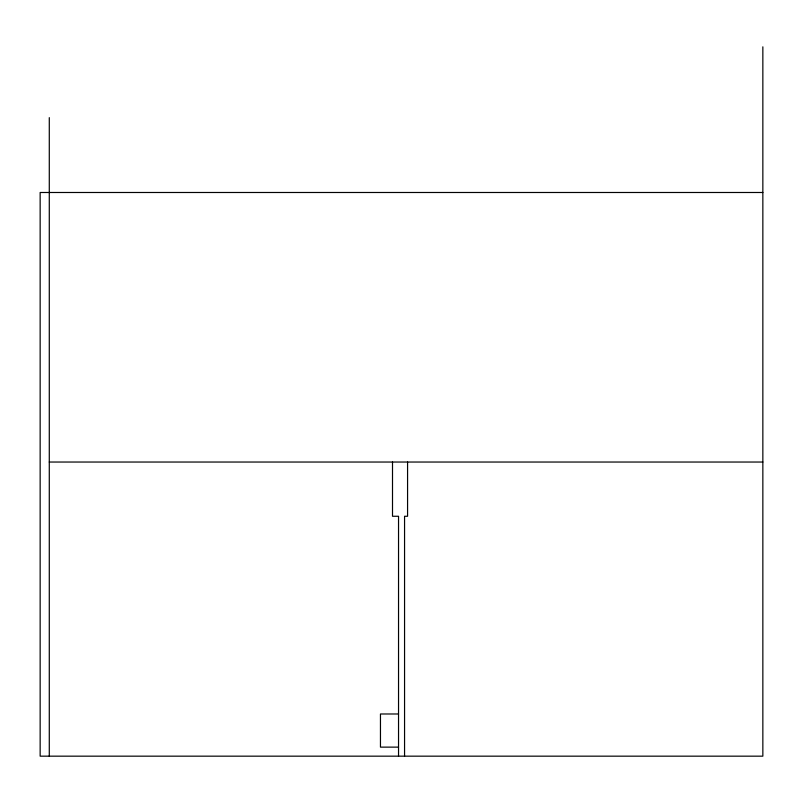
<?xml version="1.0" encoding="UTF-8"?>
<svg xmlns="http://www.w3.org/2000/svg" width="803" height="803" viewBox="0 0 803 803"><rect width="100%" height="100%" fill="white"/><g stroke="black" fill="none" stroke-linecap="round" stroke-linejoin="round"><path stroke-width="1.2" d="M762.85 192.489L40.15 192.489L40.15 756.165L762.85 756.165L762.85 46.835M49.284 462.036L762.85 462.036M398.539 713.987L380.461 713.987L380.461 747.131L398.539 747.131M407.573 462.036L407.573 516.269L404.561 516.269L404.561 756.165M398.539 756.165L398.539 516.269L392.506 516.269L392.506 462.036M49.284 117.639L49.284 756.165"/></g></svg>
